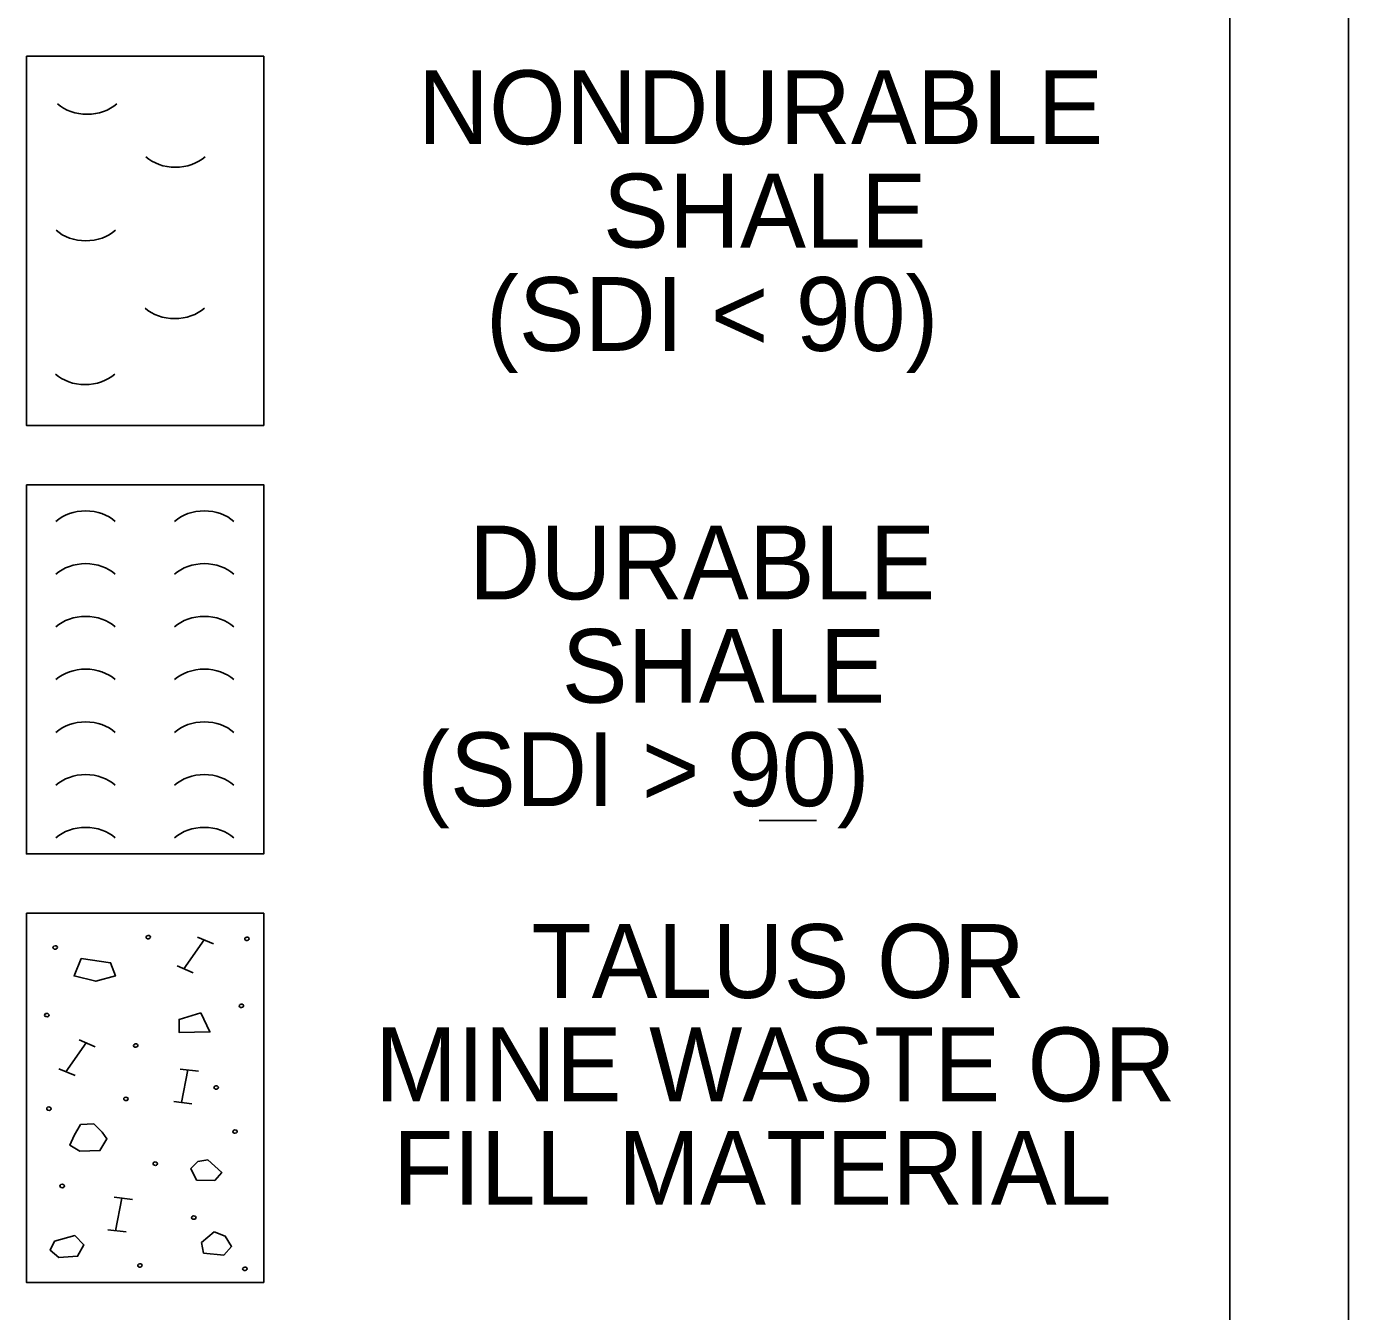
# Model space of a CAD drawing. Extents: x 999 to 1036.7, y 999 to 1022.7.
# Drawn here: x 1030.43 to 1036, y 1010.25 to 1015.67 of the extents above; entities that cross this region are included whole.
import ezdxf

# ---------------------------------------------------------------- set-up
doc = ezdxf.new("R2010")
doc.units = 0
for name, color, linetype in [('10-Sheet Border', 7, 'Continuous'), ('40-Pattern Areas', 7, 'Continuous'), ('42-Substructures', 7, 'Continuous'), ('Level 14', 7, 'Continuous')]:
    doc.layers.add(name, color=color, linetype=linetype)

msp = doc.modelspace()

# ---------------------------------------------------------------- linework, layer by layer
at = {"layer": '10-Sheet Border'}
msp.add_line((1035.5, 1021.5), (1035.5, 1000.5), dxfattribs=at)
at = {"layer": '40-Pattern Areas'}
for p, q in [((1030.9415, 1011.8285), (1030.9415, 1011.8285)), ((1031.1486, 1011.8293), (1031.2168, 1011.8003)), ((1031.3574, 1011.8217), (1031.3574, 1011.8217)), ((1030.5493, 1011.7849), (1030.5493, 1011.7849)), ((1031.0919, 1011.6954), (1031.1775, 1011.817)), ((1031.063, 1011.7078), (1031.1312, 1011.6788)), ((1030.5138, 1011.5005), (1030.5138, 1011.5005)), ((1031.3338, 1011.5395), (1031.3338, 1011.5395)), ((1030.5935, 1011.2619), (1030.6791, 1011.3835)), ((1030.6502, 1011.3958), (1030.7183, 1011.3668)), ((1030.8884, 1011.3721), (1030.8884, 1011.3721)), ((1030.5646, 1011.2743), (1030.6328, 1011.2453)), ((1031.0756, 1011.273), (1031.1525, 1011.2638)), ((1031.0813, 1011.1321), (1031.1083, 1011.2692)), ((1031.2276, 1011.1954), (1031.2276, 1011.1954)), ((1030.5227, 1011.106), (1030.5227, 1011.106)), ((1030.8472, 1011.1473), (1030.8472, 1011.1473)), ((1031.0487, 1011.136), (1031.1256, 1011.1268)), ((1031.3073, 1011.0097), (1031.3073, 1011.0097)), ((1030.971, 1010.8743), (1030.971, 1010.8743)), ((1030.5788, 1010.7803), (1030.5788, 1010.7803)), ((1030.798, 1010.7331), (1030.8748, 1010.7239)), ((1030.8036, 1010.5922), (1030.8305, 1010.7292)), ((1030.771, 1010.596), (1030.8478, 1010.5869)), ((1031.1333, 1010.6473), (1031.1333, 1010.6473)), ((1030.9061, 1010.4453), (1030.9061, 1010.4453)), ((1031.3485, 1010.4316), (1031.3485, 1010.4316))]:
    msp.add_line(p, q, dxfattribs=at)
for points in [[(1030.9423, 1011.8213), (1030.9375, 1011.8219), (1030.9338, 1011.8243), (1030.9322, 1011.8278), (1030.933, 1011.8316), (1030.9361, 1011.8345), (1030.9407, 1011.8358), (1030.9455, 1011.8351), (1030.9492, 1011.8328), (1030.9508, 1011.8292), (1030.95, 1011.8254), (1030.9469, 1011.8225)], [(1031.3583, 1011.8143), (1031.3534, 1011.815), (1031.3498, 1011.8174), (1031.3481, 1011.821), (1031.3489, 1011.8248), (1031.352, 1011.8276), (1031.3566, 1011.8289), (1031.3614, 1011.8283), (1031.3651, 1011.8258), (1031.3668, 1011.8223), (1031.3659, 1011.8185), (1031.3628, 1011.8157)], [(1030.5501, 1011.7777), (1030.5453, 1011.7783), (1030.5416, 1011.7808), (1030.5399, 1011.7843), (1030.5408, 1011.7881), (1030.5438, 1011.7909), (1030.5484, 1011.7922), (1030.5533, 1011.7916), (1030.5569, 1011.7892), (1030.5586, 1011.7856), (1030.5578, 1011.7818), (1030.5547, 1011.779)], [(1030.6583, 1011.7391), (1030.6289, 1011.6657), (1030.7203, 1011.6427), (1030.8029, 1011.6657), (1030.7823, 1011.7208)], [(1031.3346, 1011.5323), (1031.3298, 1011.5329), (1031.3261, 1011.5353), (1031.3244, 1011.5388), (1031.3253, 1011.5427), (1031.3283, 1011.5455), (1031.3329, 1011.5468), (1031.3378, 1011.5462), (1031.3414, 1011.5438), (1031.3431, 1011.5402), (1031.3423, 1011.5364), (1031.3392, 1011.5336)], [(1030.5147, 1011.4933), (1030.5098, 1011.4939), (1030.5062, 1011.4963), (1030.5045, 1011.4998), (1030.5053, 1011.5036), (1030.5084, 1011.5065), (1030.513, 1011.5078), (1030.5178, 1011.5071), (1030.5215, 1011.5048), (1030.5232, 1011.5012), (1030.5223, 1011.4974), (1030.5193, 1011.4946)], [(1031.1628, 1011.5098), (1031.0713, 1011.4822), (1031.0713, 1011.4272), (1031.2011, 1011.4294)], [(1030.8893, 1011.3648), (1030.8844, 1011.3654), (1030.8808, 1011.3678), (1030.8791, 1011.3714), (1030.8799, 1011.3752), (1030.883, 1011.378), (1030.8876, 1011.3793), (1030.8924, 1011.3787), (1030.8961, 1011.3763), (1030.8978, 1011.3727), (1030.8969, 1011.3689), (1030.8938, 1011.3661)], [(1030.848, 1011.1401), (1030.8432, 1011.1407), (1030.8395, 1011.1431), (1030.8378, 1011.1467), (1030.8387, 1011.1504), (1030.8418, 1011.1533), (1030.8463, 1011.1546), (1030.8512, 1011.1539), (1030.8548, 1011.1515), (1030.8565, 1011.1479), (1030.8557, 1011.1442), (1030.8526, 1011.1413)], [(1031.2284, 1011.1882), (1031.2236, 1011.1888), (1031.2199, 1011.1913), (1031.2183, 1011.1948), (1031.2191, 1011.1986), (1031.2222, 1011.2014), (1031.2268, 1011.2028), (1031.2316, 1011.2021), (1031.2353, 1011.1997), (1031.2369, 1011.1961), (1031.2361, 1011.1923), (1031.233, 1011.1895)], [(1030.5235, 1011.0988), (1030.5187, 1011.0994), (1030.515, 1011.1018), (1030.5133, 1011.1053), (1030.5142, 1011.1092), (1030.5173, 1011.112), (1030.5218, 1011.1133), (1030.5267, 1011.1127), (1030.5303, 1011.1103), (1030.532, 1011.1067), (1030.5312, 1011.1029), (1030.5281, 1011.1001)], [(1030.6554, 1011.0395), (1030.6289, 1010.9936), (1030.6112, 1010.9523), (1030.6525, 1010.9271), (1030.738, 1010.9293), (1030.7675, 1010.9798), (1030.7468, 1011.0074), (1030.7115, 1011.0418)], [(1031.3081, 1011.0024), (1031.3033, 1011.003), (1031.2996, 1011.0054), (1031.2979, 1011.009), (1031.2988, 1011.0128), (1031.3018, 1011.0156), (1031.3064, 1011.0169), (1031.3113, 1011.0163), (1031.3149, 1011.0138), (1031.3166, 1011.0103), (1031.3158, 1011.0065), (1031.3127, 1011.0037)], [(1030.9718, 1010.8671), (1030.967, 1010.8678), (1030.9633, 1010.8701), (1030.9617, 1010.8737), (1030.9625, 1010.8774), (1030.9656, 1010.8803), (1030.9702, 1010.8816), (1030.975, 1010.8809), (1030.9787, 1010.8785), (1030.9803, 1010.875), (1030.9795, 1010.8713), (1030.9764, 1010.8683)], [(1031.1923, 1010.8904), (1031.1509, 1010.8835), (1031.1214, 1010.8537), (1031.145, 1010.8055), (1031.2218, 1010.8033), (1031.2512, 1010.8377)], [(1030.5796, 1010.773), (1030.5748, 1010.7737), (1030.5711, 1010.7761), (1030.5694, 1010.7797), (1030.5703, 1010.7834), (1030.5733, 1010.7863), (1030.5779, 1010.7876), (1030.5828, 1010.7869), (1030.5864, 1010.7845), (1030.5881, 1010.7809), (1030.5873, 1010.7772), (1030.5842, 1010.7743)], [(1031.1341, 1010.64), (1031.1293, 1010.6407), (1031.1256, 1010.643), (1031.1239, 1010.6466), (1031.1248, 1010.6503), (1031.1278, 1010.6532), (1031.1324, 1010.6545), (1031.1373, 1010.6538), (1031.1409, 1010.6514), (1031.1426, 1010.6479), (1031.1418, 1010.6442), (1031.1387, 1010.6413)], [(1030.5463, 1010.5486), (1030.5286, 1010.5096), (1030.564, 1010.4798), (1030.6437, 1010.4844), (1030.6702, 1010.5325), (1030.6318, 1010.5716)], [(1031.2188, 1010.5876), (1031.1657, 1010.5418), (1031.1745, 1010.4981), (1031.2601, 1010.489), (1031.2925, 1010.5257), (1031.2659, 1010.5693)], [(1030.9069, 1010.4381), (1030.9021, 1010.4388), (1030.8984, 1010.4412), (1030.8968, 1010.4448), (1030.8976, 1010.4485), (1030.9007, 1010.4513), (1030.9053, 1010.4526), (1030.9101, 1010.452), (1030.9138, 1010.4496), (1030.9154, 1010.446), (1030.9146, 1010.4423), (1030.9115, 1010.4394)], [(1031.3493, 1010.4243), (1031.3445, 1010.425), (1031.3408, 1010.4274), (1031.3392, 1010.431), (1031.34, 1010.4348), (1031.3431, 1010.4376), (1031.3477, 1010.4389), (1031.3525, 1010.4383), (1031.3562, 1010.4358), (1031.3578, 1010.4323), (1031.357, 1010.4285), (1031.3539, 1010.4257)]]:
    msp.add_lwpolyline(points, close=True, dxfattribs=at)
for centre, start_param, end_param in [((1030.6838, 1015.4245), 0.715132, 2.426461), ((1031.0558, 1015.2013), 0.715132, 2.426461), ((1030.678, 1014.8916), 0.715132, 2.426461), ((1031.0528, 1014.5636), 0.715132, 2.426461), ((1030.675, 1014.2857), 0.715132, 2.426461), ((1030.6775, 1013.4959), 3.856724, 5.568054), ((1031.1775, 1013.4959), 3.856724, 5.568054), ((1030.6775, 1013.2737), 3.856724, 5.568054), ((1031.1775, 1013.2737), 3.856724, 5.568054), ((1030.6775, 1013.0514), 3.856724, 5.568054), ((1031.1775, 1013.0514), 3.856724, 5.568054), ((1030.6775, 1012.8292), 3.856724, 5.568054), ((1031.1775, 1012.8292), 3.856724, 5.568054), ((1030.6775, 1012.607), 3.856724, 5.568054), ((1031.1775, 1012.607), 3.856724, 5.568054), ((1030.6775, 1012.3848), 3.856724, 5.568054), ((1031.1775, 1012.3848), 3.856724, 5.568054), ((1030.6775, 1012.1625), 3.856724, 5.568054), ((1031.1775, 1012.1625), 3.856724, 5.568054)]:
    msp.add_ellipse(centre, major_axis=(-0.1656, 0), ratio=0.7777, start_param=start_param, end_param=end_param, dxfattribs=at)
at = {"layer": '42-Substructures'}
msp.add_line((1033.5163, 1012.3204), (1033.7583, 1012.3204), dxfattribs=at)
for points in [[(1030.428, 1015.5405), (1030.428, 1013.9851), (1031.428, 1013.9851), (1031.428, 1015.5405)], [(1030.428, 1013.7351), (1030.428, 1012.1797), (1031.428, 1012.1797), (1031.428, 1013.7351)], [(1030.428, 1011.9297), (1030.428, 1010.3743), (1031.428, 1010.3743), (1031.428, 1011.9297)]]:
    msp.add_lwpolyline(points, close=True, dxfattribs=at)
at = {"layer": 'Level 14'}
msp.add_line((1036, 1000), (1036, 1022), dxfattribs=at)

# ---------------------------------------------------------------- texts
at = {"layer": '42-Substructures'}
for s, p in [('NONDURABLE', (1032.0772, 1015.1698)), ('SHALE', (1032.8578, 1014.7343)), ('(SDI < 90)', (1032.3643, 1014.2988)), ('DURABLE', (1032.2934, 1013.2518)), ('SHALE', (1032.6839, 1012.8163)), ('(SDI > 90)', (1032.0745, 1012.3808)), ('TALUS OR', (1032.5558, 1011.5727)), ('MINE WASTE OR', (1031.8968, 1011.1372)), ('FILL MATERIAL', (1031.9727, 1010.7017))]:
    msp.add_text(s, height=0.31108, dxfattribs=at).set_placement(p)

doc.saveas('drawing.dxf')
